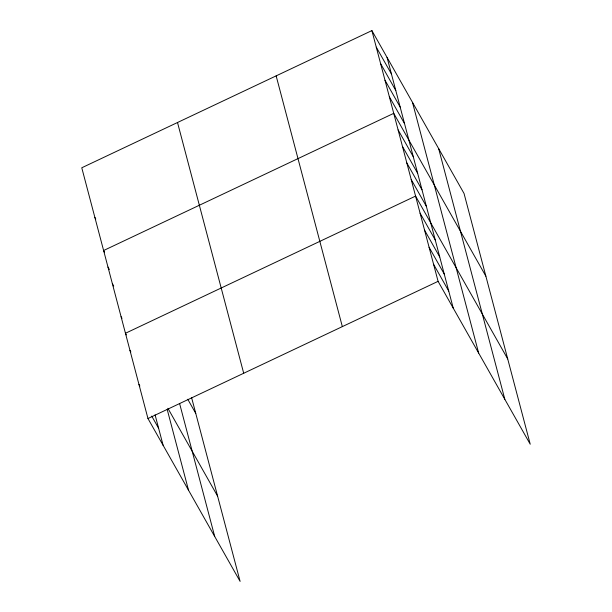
<?xml version="1.0" encoding="UTF-8"?>
<svg xmlns="http://www.w3.org/2000/svg" width="612" height="612" viewBox="0 0 612 612"><rect width="100%" height="100%" fill="white"/><g stroke="black" fill="none" stroke-linecap="round" stroke-linejoin="round"><path stroke-width="0.92" d="M371.889 30.6L438.085 281.344L530.229 444.22L464.041 193.476L371.889 30.6L81.771 167.78L147.959 418.524L240.111 581.4L191.632 397.769M147.959 418.524L438.085 281.344M376.265 47.147L391.428 73.96M380.633 63.702L395.796 90.507M385.002 80.249L400.164 107.054M389.37 96.795L404.532 123.609M485.89 276.219L393.738 113.342L103.612 250.522L104.53 252.152M398.106 129.897L413.276 156.703M402.474 146.444L417.644 173.257M406.842 162.991L422.012 189.804M411.21 179.538L426.38 206.351M507.731 358.969L415.579 196.092L125.452 333.272L126.37 334.894M420.077 213.144L435.247 239.95M424.583 230.188L439.745 257.002M429.081 247.24L444.251 274.054M433.579 264.292L448.749 291.105M94.875 217.428L95.793 219.05M187.762 399.269L195.764 413.398M107.98 267.077L109.357 269.51M112.348 283.624L113.725 286.064M121.084 316.725L122.002 318.347M167.895 408.288L217.604 496.148M129.951 350.324L130.869 351.946M138.955 384.42L139.873 386.05M151.73 416.099L158.623 428.285M438.643 148.578L504.831 399.315M412.465 102.311L478.653 353.055M387.059 57.413L453.247 308.157M276.15 75.873L342.338 326.609M177.511 122.507L243.698 373.251M179.576 403.438L214.705 536.495M167.206 409.474L188.527 490.235M155.073 414.821L163.121 445.337"/></g></svg>
